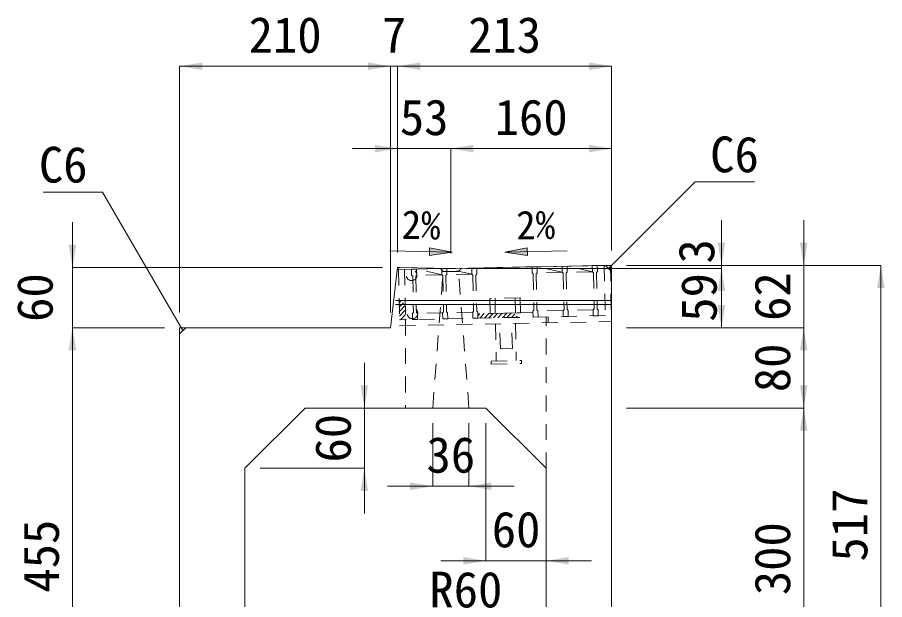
# Model space of a CAD drawing. Units: millimetres at full size; some dimension numbers follow another scale. Extents: x -3301 to 90699, y 107523 to 139162.
# Drawn here: x 13508 to 14371, y 133869 to 134449 of the extents above; entities that cross this region are included whole.
import ezdxf
from ezdxf.enums import TextEntityAlignment as Align

# ---------------------------------------------------------------- set-up
doc = ezdxf.new("R2010")
doc.units = ezdxf.units.MM
doc.header["$LTSCALE"] = 21
doc.header["$PDMODE"] = 32
doc.header["$PDSIZE"] = 10.5
doc.linetypes.add('USER1', pattern=[1.35, 0.75, -0.6])
for name, color, linetype, lineweight in [('0_2', 7, 'USER1', 9), ('寸法線', 7, 'Continuous', 9), ('引出線', 4, 'Continuous', 9), ('本体', 2, 'Continuous', 9), ('補助線', 8, 'Continuous', 13), ('ｸﾞﾚｰﾁﾝｸﾞ', 7, 'USER1', 9)]:
    doc.layers.add(name, color=color, linetype=linetype, lineweight=lineweight)
doc.styles.add('ＭＳ ゴシック', font='')
doc.styles.get('ＭＳ ゴシック').set_extended_font_data('MS Gothic')

# ---------------------------------------------------------------- blocks, each defined once
blk = doc.blocks.new('filled_arrow')
at = {"color": 0, "linetype": 'Continuous', "lineweight": -2}
blk.add_solid([(7.5, 1.25), (0, 0), (7.5, -1.25)], dxfattribs=at)

msp = doc.modelspace()

# ---------------------------------------------------------------- hatches: boundary and pattern name
at = {"layer": '引出線'}
for points in [[(13918.28, 134219.13), (13918.13, 134211.63), (13940.71, 134214.93)], [(14015.64, 134219.13), (14015.79, 134211.63), (13993.22, 134214.93)]]:
    msp.add_hatch(color=256, dxfattribs=at).paths.add_polyline_path(points)
at = {"layer": 'ｸﾞﾚｰﾁﾝｸﾞ'}
h = msp.add_hatch(dxfattribs=at)
h.set_pattern_fill('USER', color=256, style=0, pattern_type=2)
h.set_pattern_definition([(46.14576, (13363.34, 133819.99), (-2.28951, 2.19972), [75, -60])])
h.paths.add_polyline_path([(13887.4, 134197.53), (13893.4, 134197.65), (13894.4, 134147.66), (13888.4, 134147.54)])
h = msp.add_hatch(dxfattribs=at)
h.set_pattern_fill('USER', color=256, style=0, pattern_type=2)
h.set_pattern_definition([(46.14576, (13460.32, 133821.93), (-2.28951, 2.19972), [75, -60])])
h.paths.add_polyline_path([(13966.39, 134149.1), (13966.3, 134153.6), (14001.79, 134154.3), (14016.79, 134154.6), (14021.29, 134154.69), (14021.38, 134150.2), (14001.88, 134149.81)])

# ---------------------------------------------------------------- linework, layer by layer
at = {"layer": '0_2'}
for p, q in [((13921.51, 134059.63), (13931.82, 134195.72)), ((13929.01, 134198.78), (13931.82, 134195.72)), ((13931.82, 134195.72), (13947.19, 134195.72)), ((13950, 134198.78), (13947.19, 134195.72)), ((13957.51, 134059.63), (13947.19, 134195.72))]:
    msp.add_line(p, q, dxfattribs=at)
at = {"layer": '寸法線'}
for p, q in [((13669.51, 134399.96), (13879.51, 134399.96)), ((13669.51, 134154.63), (13669.51, 134399.96)), ((13834.51, 134399.96), (13931.51, 134399.96)), ((13879.51, 134154.63), (13879.51, 134399.96)), ((13879.51, 134154.63), (13879.51, 134399.96)), ((13886.51, 134214.63), (13886.51, 134399.96)), ((13886.51, 134399.96), (14099.51, 134399.96)), ((13886.51, 134214.63), (13886.51, 134399.96)), ((14099.51, 134216.63), (14099.51, 134399.96)), ((13841.51, 134317.94), (13984.51, 134317.94)), ((13886.51, 134214.63), (13886.51, 134317.94)), ((13939.51, 134213.57), (13939.51, 134317.94)), ((13939.51, 134317.94), (14099.51, 134317.94)), ((13939.51, 134213.57), (13939.51, 134317.94)), ((14099.51, 134216.63), (14099.51, 134317.94)), ((13562.76, 134244.63), (13562.76, 134094.63)), ((14209.01, 134246.63), (14209.01, 134153.57)), ((14290.86, 134246.63), (14290.86, 134094.63)), ((14114.51, 134201.63), (14209.01, 134201.63)), ((14114.51, 134201.63), (14367.73, 134201.63)), ((14114.51, 134201.63), (14290.86, 134201.63)), ((14367.73, 134201.63), (14367.73, 133684.63)), ((13871.51, 134199.63), (13562.76, 134199.63)), ((13954.51, 134198.57), (14209.01, 134198.57)), ((13954.51, 134198.57), (14209.01, 134198.57)), ((14209.01, 134198.57), (14209.01, 134139.63)), ((13654.51, 134139.63), (13562.76, 134139.63)), ((13562.76, 134139.63), (13562.76, 133684.63)), ((13654.51, 134139.63), (13562.76, 134139.63)), ((14114.51, 134139.63), (14209.01, 134139.63)), ((14114.51, 134139.63), (14290.86, 134139.63)), ((14114.51, 134139.63), (14290.86, 134139.63)), ((14290.86, 134139.63), (14290.86, 134059.63)), ((13853.4, 134104.63), (13853.4, 133954.63)), ((13809.51, 134059.63), (13853.4, 134059.63)), ((14114.51, 134059.63), (14290.86, 134059.63)), ((14114.51, 134059.63), (14290.86, 134059.63)), ((14290.86, 134059.63), (14290.86, 133759.63)), ((13921.51, 134044.63), (13921.51, 133981.79)), ((13957.51, 134044.63), (13957.51, 133981.79)), ((13974.51, 134044.63), (13974.51, 133907.51)), ((13749.51, 133999.63), (13853.4, 133999.63)), ((13876.51, 133981.79), (14002.51, 133981.79)), ((14034.51, 133984.63), (14034.51, 133907.51)), ((13929.51, 133907.51), (14079.51, 133907.51))]:
    msp.add_line(p, q, dxfattribs=at)
at = {"layer": '引出線'}
for p, q in [((13878.6, 134216.17), (13940.71, 134214.93)), ((14055.33, 134216.17), (13993.22, 134214.93))]:
    msp.add_line(p, q, dxfattribs=at)
for points in [[(14096.51, 134198.71), (14182.75, 134284.95), (14241.92, 134284.95)], [(13672.51, 134136.69), (13592.81, 134274.72), (13533.65, 134274.72)]]:
    msp.add_lwpolyline(points, dxfattribs=at)
at = {"layer": '引出線', "lineweight": 13}
for points in [[(13918.28, 134219.13), (13918.13, 134211.63), (13940.71, 134214.93)], [(14015.64, 134219.13), (14015.79, 134211.63), (13993.22, 134214.93)]]:
    msp.add_lwpolyline(points, close=True, dxfattribs=at)
at = {"layer": '本体', "lineweight": 13}
for p, q in [((13939.51, 134198.57), (14093.51, 134201.51)), ((14099.51, 134195.63), (14093.51, 134201.51)), ((13886.19, 134196.92), (13879.51, 134139.63)), ((13889.23, 134199.57), (13939.51, 134198.57)), ((14099.51, 133694.63), (14099.51, 134195.63)), ((13675.51, 134139.63), (13669.51, 134133.63)), ((13669.51, 134133.63), (13669.51, 133694.63)), ((13675.51, 134139.63), (13879.51, 134139.63)), ((13734.51, 133999.63), (13794.51, 134059.63)), ((13794.51, 134059.63), (13974.51, 134059.63)), ((13974.51, 134059.63), (14034.51, 133999.63)), ((13734.51, 133999.63), (13734.51, 133830.15)), ((14034.51, 133830.16), (14034.51, 133999.63))]:
    msp.add_line(p, q, dxfattribs=at)
at = {"layer": '本体', "color": 4}
for p, q in [((14099.51, 134166.76), (13884.42, 134166.76)), ((14099.51, 134162.76), (13884.42, 134162.76))]:
    msp.add_line(p, q, dxfattribs=at)
at = {"layer": '本体', "linetype": 'USER1'}
for p, q in [((14034.51, 133999.63), (14034.51, 134150.46)), ((13894.4, 134147.66), (13894.4, 134059.63))]:
    msp.add_line(p, q, dxfattribs=at)
at = {"layer": '本体', "lineweight": 13}
msp.add_arc((13889.17, 134196.57), 3, 88.85438, 173.34557, dxfattribs=at)
at = {"layer": '補助線'}
for p, q in [((14093.51, 134201.51), (14099.51, 134201.63)), ((14099.51, 134195.63), (14099.51, 134201.63)), ((13886.19, 134196.92), (13886.51, 134199.63)), ((13889.23, 134199.57), (13886.51, 134199.63)), ((13669.51, 134133.63), (13669.51, 134139.63)), ((13675.51, 134139.63), (13669.51, 134139.63))]:
    msp.add_line(p, q, dxfattribs=at)
at = {"layer": 'ｸﾞﾚｰﾁﾝｸﾞ'}
for p, q in [((13887.4, 134197.53), (14098.36, 134201.75)), ((13900.4, 134197.79), (14085.37, 134201.49)), ((14085.37, 134201.49), (14080.37, 134201.39)), ((14085.37, 134201.49), (14080.37, 134201.39)), ((14085.37, 134201.49), (14080.37, 134201.39)), ((14080.37, 134201.39), (14080.49, 134195.39)), ((14080.37, 134201.39), (14080.49, 134195.39)), ((14080.37, 134201.39), (14080.49, 134195.39)), ((14085.37, 134201.49), (14085.49, 134195.49)), ((14085.37, 134201.49), (14085.49, 134195.49)), ((14085.37, 134201.49), (14085.49, 134195.49)), ((14092.36, 134201.63), (14093.36, 134151.64)), ((14098.36, 134201.75), (14099.48, 134145.76)), ((13887.4, 134197.53), (13888.52, 134141.54)), ((13893.4, 134197.65), (13894.4, 134147.66)), ((13905.4, 134197.89), (13900.4, 134197.79)), ((13905.4, 134197.89), (13900.4, 134197.79)), ((13905.4, 134197.89), (13900.4, 134197.79)), ((13900.52, 134191.79), (13900.4, 134197.79)), ((13900.4, 134197.79), (13900.52, 134191.79)), ((13900.4, 134197.79), (13900.52, 134191.79)), ((13900.4, 134197.79), (13900.52, 134191.79)), ((13900.4, 134197.79), (13900.52, 134191.79)), ((13900.4, 134197.79), (13900.52, 134191.79)), ((13900.4, 134197.79), (13900.52, 134191.79)), ((13930.52, 134192.39), (13905.4, 134197.89)), ((13905.4, 134197.89), (13905.52, 134191.89)), ((13905.4, 134197.89), (13905.52, 134191.89)), ((13905.4, 134197.89), (13905.52, 134191.89)), ((13930.52, 134192.39), (13905.52, 134191.89)), ((13935.4, 134198.49), (13930.4, 134198.39)), ((13935.4, 134198.49), (13930.4, 134198.39)), ((13935.4, 134198.49), (13930.4, 134198.39)), ((13930.4, 134198.39), (13930.52, 134192.39)), ((13930.4, 134198.39), (13930.52, 134192.39)), ((13930.4, 134198.39), (13930.52, 134192.39)), ((13930.52, 134192.39), (13931.54, 134191.41)), ((13930.52, 134192.39), (13931.54, 134191.41)), ((13930.52, 134192.39), (13931.54, 134191.41)), ((13935.52, 134192.49), (13934.54, 134191.47)), ((13935.52, 134192.49), (13934.54, 134191.47)), ((13935.52, 134192.49), (13934.54, 134191.47)), ((13960.51, 134192.99), (13935.4, 134198.49)), ((13935.4, 134198.49), (13935.52, 134192.49)), ((13935.4, 134198.49), (13935.52, 134192.49)), ((13935.4, 134198.49), (13935.52, 134192.49)), ((13960.51, 134192.99), (13935.52, 134192.49)), ((13965.39, 134199.09), (13960.39, 134198.99)), ((13965.39, 134199.09), (13960.39, 134198.99)), ((13965.39, 134199.09), (13960.39, 134198.99)), ((13960.39, 134198.99), (13960.51, 134192.99)), ((13960.39, 134198.99), (13960.51, 134192.99)), ((13960.39, 134198.99), (13960.51, 134192.99)), ((13960.51, 134192.99), (13961.53, 134192.01)), ((13960.51, 134192.99), (13961.53, 134192.01)), ((13960.51, 134192.99), (13961.53, 134192.01)), ((13965.51, 134193.09), (13964.53, 134192.07)), ((13965.51, 134193.09), (13964.53, 134192.07)), ((13965.51, 134193.09), (13964.53, 134192.07)), ((13965.39, 134199.09), (13965.51, 134193.09)), ((13965.39, 134199.09), (13965.51, 134193.09)), ((13965.39, 134199.09), (13965.51, 134193.09)), ((14020.38, 134200.19), (14020.5, 134194.19)), ((14020.38, 134200.19), (14020.5, 134194.19)), ((14020.38, 134200.19), (14020.5, 134194.19)), ((14020.5, 134194.19), (14021.52, 134193.21)), ((14020.5, 134194.19), (14021.52, 134193.21)), ((14020.5, 134194.19), (14021.52, 134193.21)), ((14021.52, 134193.21), (14022.24, 134157.21)), ((14021.52, 134193.21), (14022.24, 134157.21)), ((14021.52, 134193.21), (14022.24, 134157.21)), ((14025.5, 134194.29), (14024.52, 134193.27)), ((14025.5, 134194.29), (14024.52, 134193.27)), ((14025.5, 134194.29), (14024.52, 134193.27)), ((14024.52, 134193.27), (14025.24, 134157.27)), ((14024.52, 134193.27), (14025.24, 134157.27)), ((14024.52, 134193.27), (14025.24, 134157.27)), ((14025.38, 134200.29), (14025.5, 134194.29)), ((14025.38, 134200.29), (14025.5, 134194.29)), ((14025.38, 134200.29), (14025.5, 134194.29)), ((14050.49, 134194.79), (14025.38, 134200.29)), ((14050.49, 134194.79), (14025.5, 134194.29)), ((14050.37, 134200.79), (14050.49, 134194.79)), ((14050.37, 134200.79), (14050.49, 134194.79)), ((14050.37, 134200.79), (14050.49, 134194.79)), ((14050.49, 134194.79), (14051.51, 134193.81)), ((14050.49, 134194.79), (14051.51, 134193.81)), ((14050.49, 134194.79), (14051.51, 134193.81)), ((14051.51, 134193.81), (14052.23, 134157.81)), ((14051.51, 134193.81), (14052.23, 134157.81)), ((14051.51, 134193.81), (14052.23, 134157.81)), ((14055.49, 134194.89), (14054.51, 134193.87)), ((14055.49, 134194.89), (14054.51, 134193.87)), ((14055.49, 134194.89), (14054.51, 134193.87)), ((14054.51, 134193.87), (14055.23, 134157.87)), ((14054.51, 134193.87), (14055.23, 134157.87)), ((14054.51, 134193.87), (14055.23, 134157.87)), ((14055.37, 134200.89), (14055.49, 134194.89)), ((14055.37, 134200.89), (14055.49, 134194.89)), ((14055.37, 134200.89), (14055.49, 134194.89)), ((14080.49, 134195.39), (14055.37, 134200.89)), ((14080.49, 134195.39), (14055.49, 134194.89)), ((14080.49, 134195.39), (14081.51, 134194.41)), ((14080.49, 134195.39), (14081.51, 134194.41)), ((14080.49, 134195.39), (14081.51, 134194.41)), ((14081.51, 134194.41), (14082.23, 134158.41)), ((14081.51, 134194.41), (14082.23, 134158.41)), ((14081.51, 134194.41), (14082.23, 134158.41)), ((14085.49, 134195.49), (14084.51, 134194.47)), ((14085.49, 134195.49), (14084.51, 134194.47)), ((14085.49, 134195.49), (14084.51, 134194.47)), ((14084.51, 134194.47), (14085.23, 134158.47)), ((14084.51, 134194.47), (14085.23, 134158.47)), ((14084.51, 134194.47), (14085.23, 134158.47)), ((13900.52, 134191.79), (13901.54, 134190.81)), ((13900.52, 134191.79), (13901.54, 134190.81)), ((13900.52, 134191.79), (13901.54, 134190.81)), ((13901.54, 134190.81), (13902.26, 134154.81)), ((13901.54, 134190.81), (13902.26, 134154.81)), ((13901.54, 134190.81), (13902.26, 134154.81)), ((13905.52, 134191.89), (13904.54, 134190.87)), ((13905.52, 134191.89), (13904.54, 134190.87)), ((13905.52, 134191.89), (13904.54, 134190.87)), ((13904.54, 134190.87), (13905.26, 134154.87)), ((13904.54, 134190.87), (13905.26, 134154.87)), ((13904.54, 134190.87), (13905.26, 134154.87)), ((13931.54, 134191.41), (13932.26, 134155.41)), ((13931.54, 134191.41), (13932.26, 134155.41)), ((13931.54, 134191.41), (13932.26, 134155.41)), ((13934.54, 134191.47), (13935.26, 134155.47)), ((13934.54, 134191.47), (13935.26, 134155.47)), ((13934.54, 134191.47), (13935.26, 134155.47)), ((13961.53, 134192.01), (13962.25, 134156.01)), ((13961.53, 134192.01), (13962.25, 134156.01)), ((13961.53, 134192.01), (13962.25, 134156.01)), ((13964.53, 134192.07), (13965.25, 134156.07)), ((13964.53, 134192.07), (13965.25, 134156.07)), ((13964.53, 134192.07), (13965.25, 134156.07)), ((14008.49, 134169.44), (13978.5, 134168.84)), ((13978.5, 134168.84), (13978.8, 134153.85)), ((13983.5, 134168.94), (13983.8, 134153.95)), ((14003.49, 134169.34), (14003.79, 134154.34)), ((14008.49, 134169.44), (14008.79, 134154.44)), ((14051.25, 134156.79), (14052.23, 134157.81)), ((14051.25, 134156.79), (14052.23, 134157.81)), ((14051.25, 134156.79), (14052.23, 134157.81)), ((14056.25, 134156.89), (14055.23, 134157.87)), ((14056.25, 134156.89), (14055.23, 134157.87)), ((14056.25, 134156.89), (14055.23, 134157.87)), ((14081.25, 134157.39), (14082.23, 134158.41)), ((14081.25, 134157.39), (14082.23, 134158.41)), ((14081.25, 134157.39), (14082.23, 134158.41)), ((14086.25, 134157.49), (14085.23, 134158.47)), ((14086.25, 134157.49), (14085.23, 134158.47)), ((14086.25, 134157.49), (14085.23, 134158.47)), ((14093.36, 134151.64), (13888.4, 134147.54)), ((13901.28, 134153.8), (13902.26, 134154.81)), ((13901.28, 134153.8), (13902.26, 134154.81)), ((13901.28, 134153.8), (13902.26, 134154.81)), ((13901.4, 134147.8), (13901.28, 134153.8)), ((13901.4, 134147.8), (13901.28, 134153.8)), ((13901.4, 134147.8), (13901.28, 134153.8)), ((13901.4, 134147.8), (13901.28, 134153.8)), ((13901.4, 134147.8), (13901.28, 134153.8)), ((13901.4, 134147.8), (13901.28, 134153.8)), ((13906.28, 134153.9), (13905.26, 134154.87)), ((13906.28, 134153.9), (13905.26, 134154.87)), ((13906.28, 134153.9), (13905.26, 134154.87)), ((13931.28, 134154.39), (13906.28, 134153.9)), ((13906.4, 134147.9), (13906.28, 134153.9)), ((13906.4, 134147.9), (13906.28, 134153.9)), ((13906.4, 134147.9), (13906.28, 134153.9)), ((13931.28, 134154.39), (13932.26, 134155.41)), ((13931.28, 134154.39), (13932.26, 134155.41)), ((13931.28, 134154.39), (13932.26, 134155.41)), ((13931.4, 134148.4), (13931.28, 134154.39)), ((13931.4, 134148.4), (13931.28, 134154.39)), ((13931.4, 134148.4), (13931.28, 134154.39)), ((13936.28, 134154.49), (13935.26, 134155.47)), ((13936.28, 134154.49), (13935.26, 134155.47)), ((13936.28, 134154.49), (13935.26, 134155.47)), ((13961.27, 134154.99), (13936.28, 134154.49)), ((13936.4, 134148.5), (13936.28, 134154.49)), ((13936.4, 134148.5), (13936.28, 134154.49)), ((13936.4, 134148.5), (13936.28, 134154.49)), ((13961.27, 134154.99), (13962.25, 134156.01)), ((13961.27, 134154.99), (13962.25, 134156.01)), ((13961.27, 134154.99), (13962.25, 134156.01)), ((13961.39, 134149), (13961.27, 134154.99)), ((13961.39, 134149), (13961.27, 134154.99)), ((13961.39, 134149), (13961.27, 134154.99)), ((13966.27, 134155.09), (13965.25, 134156.07)), ((13966.27, 134155.09), (13965.25, 134156.07)), ((13966.27, 134155.09), (13965.25, 134156.07)), ((13966.39, 134149.1), (13966.27, 134155.09)), ((13966.39, 134149.1), (13966.27, 134155.09)), ((13966.39, 134149.1), (13966.27, 134155.09)), ((14021.29, 134154.69), (13966.3, 134153.6)), ((14008.79, 134154.44), (13978.8, 134153.85)), ((14021.26, 134156.19), (14022.24, 134157.21)), ((14021.26, 134156.19), (14022.24, 134157.21)), ((14021.26, 134156.19), (14022.24, 134157.21)), ((14021.38, 134150.2), (14021.26, 134156.19)), ((14021.38, 134150.2), (14021.26, 134156.19)), ((14021.38, 134150.2), (14021.26, 134156.19)), ((14026.38, 134150.3), (14021.38, 134150.2)), ((14026.38, 134150.3), (14021.38, 134150.2)), ((14026.38, 134150.3), (14021.38, 134150.2)), ((14026.26, 134156.29), (14025.24, 134157.27)), ((14026.26, 134156.29), (14025.24, 134157.27)), ((14026.26, 134156.29), (14025.24, 134157.27)), ((14051.25, 134156.79), (14026.26, 134156.29)), ((14026.38, 134150.3), (14026.26, 134156.29)), ((14026.38, 134150.3), (14026.26, 134156.29)), ((14026.38, 134150.3), (14026.26, 134156.29)), ((14036.38, 134150.5), (14036.5, 134144.5)), ((14051.37, 134150.8), (14051.25, 134156.79)), ((14051.37, 134150.8), (14051.25, 134156.79)), ((14051.37, 134150.8), (14051.25, 134156.79)), ((14056.37, 134150.9), (14051.37, 134150.8)), ((14056.37, 134150.9), (14051.37, 134150.8)), ((14056.37, 134150.9), (14051.37, 134150.8)), ((14081.25, 134157.39), (14056.25, 134156.89)), ((14056.37, 134150.9), (14056.25, 134156.89)), ((14056.37, 134150.9), (14056.25, 134156.89)), ((14056.37, 134150.9), (14056.25, 134156.89)), ((14081.37, 134151.4), (14081.25, 134157.39)), ((14081.37, 134151.4), (14081.25, 134157.39)), ((14081.37, 134151.4), (14081.25, 134157.39)), ((14086.37, 134151.5), (14081.37, 134151.4)), ((14086.37, 134151.5), (14081.37, 134151.4)), ((14086.37, 134151.5), (14081.37, 134151.4)), ((14086.37, 134151.5), (14086.25, 134157.49)), ((14086.37, 134151.5), (14086.25, 134157.49)), ((14086.37, 134151.5), (14086.25, 134157.49)), ((14099.48, 134145.76), (14099.38, 134150.76)), ((13888.52, 134141.54), (14099.48, 134145.76)), ((13906.4, 134147.9), (13901.4, 134147.8)), ((13906.4, 134147.9), (13901.4, 134147.8)), ((13906.4, 134147.9), (13901.4, 134147.8)), ((13936.4, 134148.5), (13931.4, 134148.4)), ((13936.4, 134148.5), (13931.4, 134148.4)), ((13936.4, 134148.5), (13931.4, 134148.4)), ((13966.39, 134149.1), (13961.39, 134149)), ((13966.39, 134149.1), (13961.39, 134149)), ((13966.39, 134149.1), (13961.39, 134149)), ((13984.01, 134143.45), (13984.75, 134106.45)), ((13989.01, 134118.43), (13988.01, 134143.41)), ((14001, 134118.91), (14000, 134143.89)), ((14004, 134143.85), (14004.74, 134106.85)), ((14001, 134118.91), (13989.01, 134118.43)), ((13979.75, 134106.35), (14009.74, 134106.95)), ((13979.81, 134103.36), (13979.75, 134106.35)), ((14009.8, 134103.96), (14009.74, 134106.95)), ((13979.81, 134103.36), (14009.8, 134103.96))]:
    msp.add_line(p, q, dxfattribs=at)
for p in [(13900.52, 134191.79), (13901.28, 134153.8)]:
    msp.add_point(p, dxfattribs=at)

# ---------------------------------------------------------------- block references
at = {"layer": '寸法線', "xscale": 3, "yscale": 3}
for p in [(13669.51, 134399.96), (13886.51, 134399.96), (13886.51, 134399.96), (13939.51, 134317.94), (13939.51, 134317.94), (13957.51, 133981.79), (14034.51, 133907.51)]:
    msp.add_blockref('filled_arrow', p, dxfattribs=at)
for p, rotation in [((13879.51, 134399.96), 180), ((13879.51, 134399.96), 180), ((14099.51, 134399.96), 180), ((13886.51, 134317.94), 180), ((14099.51, 134317.94), 180), ((13562.76, 134199.63), 90), ((14209.01, 134201.63), 90), ((14290.86, 134201.63), 90), ((14367.73, 134201.63), 270), ((14209.01, 134198.57), 270), ((14209.01, 134139.63), 90), ((13562.76, 134139.63), 270), ((13562.76, 134139.63), 270), ((14290.86, 134139.63), 270), ((14290.86, 134139.63), 270), ((13853.4, 134059.63), 90), ((14290.86, 134059.63), 90), ((14290.86, 134059.63), 270), ((13853.4, 133999.63), 270), ((13921.51, 133981.79), 180), ((13974.51, 133907.51), 180)]:
    msp.add_blockref('filled_arrow', p, dxfattribs=dict(at, rotation=rotation))
at = {"layer": '引出線', "xscale": 0.12, "yscale": 0.12}
for p, rotation in [((14096.51, 134198.71), 45), ((13672.51, 134136.69), 120)]:
    msp.add_blockref('filled_arrow', p, dxfattribs=dict(at, rotation=rotation))

# ---------------------------------------------------------------- texts
at = {"layer": '寸法線', "style": 'ＭＳ ゴシック'}
for s, p in [('210', (13774.51, 134431.21)), ('7', (13883.01, 134431.21)), ('213', (13993.01, 134431.21)), ('53', (13913.01, 134349.19)), ('160', (14019.51, 134349.19)), ('36', (13939.51, 134013.04)), ('60', (14004.51, 133938.76))]:
    msp.add_text(s, height=35.6, dxfattribs=at).set_placement(p, align=Align.MIDDLE_CENTER)
for s, p in [('3', (14184.05, 134215.67)), ('62', (14259.61, 134170.63)), ('60', (13525.26, 134169.63)), ('59', (14186.51, 134169.75)), ('80', (14259.61, 134099.63)), ('60', (13822.15, 134029.63)), ('517', (14336.48, 133943.13)), ('455', (13531.51, 133912.13)), ('300', (14259.61, 133909.63))]:
    msp.add_text(s, height=35.6, rotation=90, dxfattribs=at).set_placement(p, align=Align.MIDDLE_CENTER)
at = {"layer": '引出線', "style": 'ＭＳ ゴシック'}
msp.add_text('C6', height=35.6, dxfattribs=at).set_placement((14197.75, 134329.95), align=Align.TOP_LEFT)
for s, p in [('C6', (13577.81, 134319.72)), ('R60', (13990.84, 133896.69))]:
    msp.add_text(s, height=35.6, dxfattribs=at).set_placement(p, align=Align.TOP_RIGHT)
for rotation, p in [(359, (13909.93, 134242.05)), (1, (14024, 134242.05))]:
    msp.add_text('2%', height=28.48, rotation=rotation, dxfattribs=at).set_placement(p, align=Align.MIDDLE_CENTER)

doc.saveas('drawing.dxf')
